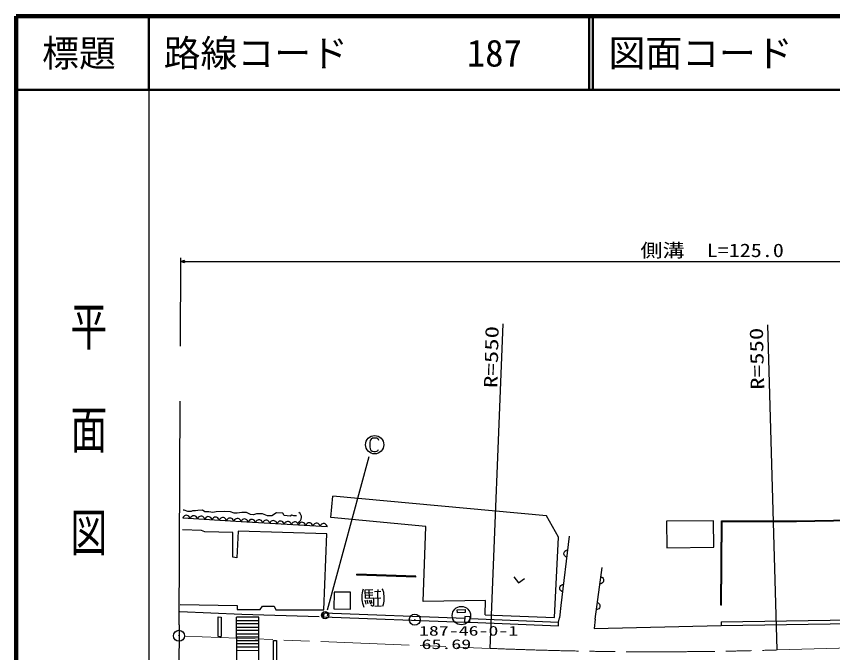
# Model space of a CAD drawing. Units: millimetres, scale not verified. Extents: x 40000 to 680000, y 20000 to 380000.
# Drawn here: x 40000 to 150806, y 293562 to 380000 of the extents above; entities that cross this region are included whole.
import ezdxf
from ezdxf.enums import TextEntityAlignment as Align

# ---------------------------------------------------------------- set-up
doc = ezdxf.new("R2010")
doc.units = ezdxf.units.MM
doc.header["$LTSCALE"] = 1000
doc.linetypes.add('CHAIN', pattern=[18.5, 12, -1.5, 3.5, -1.5])
for name, color, linetype, lineweight in [('M-BGD', 7, 'Continuous', 25), ('M-BMK', 2, 'CHAIN', 13), ('M-TTL', 2, 'Continuous', 140), ('M-TTL-BAND', 7, 'Continuous', 25), ('M-TTL-LINE', 7, 'Continuous', 50)]:
    doc.layers.add(name, color=color, linetype=linetype, lineweight=lineweight)
doc.layers.add('M-BMK-SRVR', color=3, linetype='Continuous')
doc.layers.add('M-TTL-TXT', color=7, linetype='Continuous')
doc.styles.add('@ＭＳ ゴシック', font='')
doc.styles.add('ＭＳ ゴシック', font='')
doc.styles.get('@ＭＳ ゴシック').set_extended_font_data('@MS Gothic')
doc.styles.get('ＭＳ ゴシック').set_extended_font_data('MS Gothic')

# ---------------------------------------------------------------- blocks, each defined once
blk = doc.blocks.new('BUHIN1')
at = {"color": 7, "linetype": 'Continuous', "lineweight": 25}
for radius in [746, 22.5]:
    blk.add_circle((0, 0), radius, dxfattribs=at)
blk = doc.blocks.new('BUHIN2')
at = {"color": 3, "linetype": 'Continuous', "lineweight": 25}
for radius in [746, 22.5]:
    blk.add_circle((0, 0), radius, dxfattribs=at)
blk = doc.blocks.new('BUHIN22')
at = {"color": 7, "linetype": 'Continuous', "lineweight": 25}
blk.add_lwpolyline([(440, 237), (460, 116), (453, 2), (421, -140), (353, -245), (266, -331), (129, -404), (9, -429), (-116, -428), (-254, -378), (-353, -320), (-440, -237)], dxfattribs=at)
blk = doc.blocks.new('BUHIN23')
at = {"color": 7, "linetype": 'Continuous', "lineweight": 25}
blk.add_lwpolyline([(-446, -226), (-462, -106), (-453, 8), (-418, 149), (-347, 253), (-258, 337), (-120, 407), (1, 429), (126, 426), (263, 372), (360, 312), (446, 226)], dxfattribs=at)
blk = doc.blocks.new('BUHIN38')
at = {"color": 7, "linetype": 'Continuous', "lineweight": 25}
blk.add_lwpolyline([(-98, 309), (-149, 315), (-197, 302), (-244, 274), (-286, 231), (-334, 146), (-359, 72), (-351, -25), (-313, -101), (-236, -168), (-23, -289), (78, -323), (151, -321), (232, -284), (294, -216), (341, -133), (370, -67), (369, -23), (358, 24), (335, 54)], dxfattribs=at)
blk.add_circle((0, 0), 498, dxfattribs=at)
blk = doc.blocks.new('BUHIN95')
at = {"color": 7, "linetype": 'Continuous', "lineweight": 25}
blk.add_lwpolyline([(-257, 422), (-335, 331), (-386, 231), (-429, 92), (-423, -32), (-394, -151), (-315, -281), (-223, -361), (-115, -423), (28, -449), (139, -448), (257, -422)], dxfattribs=at)
blk = doc.blocks.new('BUHIN96')
at = {"color": 7, "linetype": 'Continuous', "lineweight": 25}
blk.add_lwpolyline([(-256, 416), (-332, 326), (-383, 226), (-424, 89), (-418, -33), (-389, -150), (-310, -279), (-219, -358), (-112, -419), (29, -444), (139, -442), (256, -416)], dxfattribs=at)
blk = doc.blocks.new('BUHIN549')
at = {"color": 7, "linetype": 'Continuous', "lineweight": 25}
blk.add_lwpolyline([(23, -830), (314, 160), (-658, 507)], dxfattribs=at)
blk = doc.blocks.new('BUHIN1276')
at = {"color": 7, "linetype": 'Continuous', "lineweight": 25}
for points in [[(0, 0), (-184, 481), (-389, 338)], [(-59, 84), (-340, 334), (-197, 434)], [(-87, 125), (-314, 330), (-201, 408)], [(-117, 167), (-288, 325), (-206, 382)], [(-145, 208), (-262, 320), (-211, 356)]]:
    blk.add_lwpolyline(points, close=True, dxfattribs=at)
for points in [[(-29, 42), (-366, 339), (-192, 461), (-30, 43)], [(-225, 323), (-175, 250), (-236, 316), (-215, 330), (-175, 250)]]:
    blk.add_lwpolyline(points, dxfattribs=at)
blk = doc.blocks.new('BUHIN1282')
at = {"color": 7, "linetype": 'Continuous', "lineweight": 25}
blk.add_lwpolyline([(-802, 111), (-870, 2), (-892, -120), (-880, -257), (-829, -396), (-689, -596), (-548, -733), (-320, -818), (-109, -816), (125, -713), (627, -363), (813, -171), (888, -5), (892, 219), (804, 432), (668, 627), (549, 764), (449, 809), (332, 834), (239, 815)], dxfattribs=at)
blk.add_circle((0, 0), 1244, dxfattribs=at)

msp = doc.modelspace()

# ---------------------------------------------------------------- linework, layer by layer
at = {"layer": 'M-BGD'}
for p, q in [((62280, 335184), (62339, 347177)), ((62337, 346688), (190071, 346688)), ((104301, 294145), (106081, 338215)), ((143289, 293930), (141993, 338096)), ((62091, 297323), (62243, 327716)), ((82219, 299379), (87911, 320209)), ((82710, 311914), (82983, 314836)), ((111978, 312130), (82983, 314836)), ((62796, 312934), (62648, 312933)), ((63297, 312726), (62796, 312934)), ((63715, 312727), (63297, 312726)), ((63923, 312811), (63715, 312727)), ((64340, 312812), (63923, 312811)), ((64633, 312855), (64340, 312812)), ((65259, 312898), (64633, 312855)), ((65593, 312690), (65259, 312898)), ((66136, 312692), (65593, 312690)), ((66678, 312610), (66136, 312692)), ((67137, 312694), (66678, 312610)), ((68264, 312739), (67137, 312694)), ((69057, 312699), (68264, 312739)), ((69559, 312533), (69057, 312699)), ((69976, 312534), (69559, 312533)), ((70602, 312620), (69976, 312534)), ((71228, 312621), (70602, 312620)), ((71771, 312330), (71228, 312621)), ((75318, 312548), (74693, 312129)), ((76195, 312509), (75318, 312548)), ((76363, 312217), (76195, 312509)), ((70504, 311342), (62611, 311836)), ((72189, 312290), (71771, 312330)), ((72606, 312416), (72189, 312290)), ((73399, 312418), (72606, 312416)), ((74109, 312169), (73399, 312418)), ((74693, 312129), (74109, 312169)), ((77156, 312094), (76363, 312217)), ((77406, 312261), (77156, 312094)), ((77657, 312137), (77406, 312261)), ((78033, 312138), (77657, 312137)), ((95600, 310711), (82710, 311914)), ((113603, 309267), (111978, 312130)), ((134624, 311488), (128257, 311405)), ((128257, 311405), (128304, 307818)), ((134671, 307901), (134624, 311488)), ((135629, 300021), (135715, 311492)), ((135715, 311492), (145910, 311461)), ((135729, 300020), (135815, 311391)), ((135815, 311391), (145911, 311361)), ((145910, 311461), (153966, 311624)), ((145911, 311361), (153968, 311524)), ((82202, 310654), (70504, 311342)), ((95213, 300512), (95600, 310711)), ((65141, 310174), (62557, 310234)), ((65584, 309967), (65141, 310174)), ((69388, 309898), (65584, 309967)), ((69396, 306516), (69388, 309898)), ((70090, 310056), (69943, 306465)), ((82165, 309723), (70090, 310056)), ((81749, 299391), (82165, 309723)), ((113036, 298334), (113603, 309267)), ((115017, 309369), (113919, 299990)), ((128304, 307818), (134671, 307901)), ((69943, 306465), (69396, 306516)), ((118549, 298134), (119535, 305149)), ((86230, 304095), (86236, 304245)), ((94233, 303799), (86230, 304095)), ((94239, 303948), (86236, 304245)), ((94233, 303799), (94239, 303948)), ((83152, 301763), (83106, 299525)), ((85338, 301768), (83152, 301763)), ((85344, 299479), (85338, 301768)), ((87322, 301696), (88372, 301729)), ((87866, 302065), (87900, 300986)), ((88600, 301871), (89484, 301899)), ((89049, 302155), (89057, 301885)), ((89120, 299906), (89057, 301878)), ((87309, 300675), (87460, 300169)), ((88376, 301361), (87341, 301329)), ((87752, 300193), (87609, 300684)), ((87902, 300693), (88060, 300203)), ((88322, 300226), (88172, 300702)), ((89484, 300946), (88667, 300920)), ((103691, 300670), (95213, 300512)), ((103633, 298689), (103691, 300670)), ((62219, 300119), (69958, 299960)), ((69958, 299960), (69959, 299413)), ((69959, 299413), (73108, 299421)), ((73108, 299421), (73393, 299890)), ((73393, 299890), (74980, 299894)), ((74980, 299894), (75215, 299401)), ((75215, 299401), (81749, 299391)), ((83106, 299525), (85344, 299479)), ((88640, 299884), (89547, 299912)), ((113919, 299990), (113708, 298287)), ((135729, 300020), (135629, 300021)), ((62187, 299162), (70593, 298815)), ((67408, 295772), (67396, 298428)), ((67396, 298428), (67796, 298408)), ((67796, 298408), (67808, 295752)), ((72896, 298384), (69896, 298378)), ((69922, 292528), (69896, 298378)), ((70593, 298815), (81110, 298485)), ((72922, 292534), (72896, 298384)), ((81735, 298961), (81715, 298421)), ((81715, 298421), (100851, 297716)), ((81735, 298961), (100871, 298255)), ((100878, 298465), (100851, 297716)), ((101590, 298439), (100878, 298465)), ((101562, 297690), (101590, 298439)), ((101582, 298189), (113591, 297726)), ((103633, 298689), (113036, 298334)), ((113591, 297726), (113708, 298287)), ((118549, 298134), (118432, 296869)), ((135673, 297742), (169307, 298302)), ((62091, 297323), (61787, 260171)), ((69898, 297928), (72898, 297934)), ((72900, 297484), (69900, 297478)), ((69902, 297028), (72902, 297034)), ((100851, 297716), (101562, 297690)), ((101562, 297690), (113572, 297227)), ((113572, 297227), (113591, 297726)), ((118432, 296869), (135681, 297242)), ((135673, 297742), (135681, 297242)), ((135681, 297242), (169315, 297802)), ((72904, 296584), (69904, 296578)), ((69906, 296128), (72906, 296134)), ((67408, 295772), (67808, 295752)), ((72908, 295684), (69908, 295678)), ((69910, 295228), (72910, 295234)), ((72912, 294784), (69912, 294778)), ((74901, 295204), (75301, 295225)), ((74911, 292442), (74901, 295204)), ((75301, 295225), (75311, 292442)), ((72914, 294334), (69914, 294328)), ((69915, 293878), (72915, 293884))]:
    msp.add_line(p, q, dxfattribs=at)
for points in [[(87090, 302168), (87000, 301911), (86947, 301706), (86910, 301435), (86904, 301142), (86916, 300767), (86955, 300491), (87000, 300267), (87083, 300007), (87166, 299762)], [(88390, 302089), (87311, 302055), (87345, 300968), (88470, 301004), (88499, 300074), (88472, 299968), (88429, 299900), (88355, 299875), (88119, 299995)], [(89623, 302248), (89734, 302064), (89818, 301804), (89856, 301543), (89880, 301243), (89892, 300869), (89879, 300576), (89834, 300334), (89773, 300115), (89699, 299842)]]:
    msp.add_lwpolyline(points, dxfattribs=at)
msp.add_lwpolyline([(99855, 299404), (100924, 299428), (100933, 299003), (99865, 298979)], close=True, dxfattribs=at)
msp.add_circle((100411, 298604), 1244, dxfattribs=at)
msp.add_arc((77981, 311949), 744, 292.41852, 60.72076, dxfattribs=at)
at = {"layer": 'M-BMK'}
for p, q in [((62825, 295820), (104301, 294145)), ((143289, 293930), (180593, 295025))]:
    msp.add_line(p, q, dxfattribs=at)
msp.add_arc((126824, 843684), 550000, 267.65312, 271.71555, dxfattribs=at)
at = {"layer": 'M-TTL'}
for p, q in [((40000, 380000), (40000, 20000)), ((680000, 380000), (40000, 380000))]:
    msp.add_line(p, q, dxfattribs=at)
at = {"layer": 'M-TTL-BAND'}
msp.add_line((58000, 370000), (58000, 20000), dxfattribs=at)
at = {"layer": 'M-TTL-LINE'}
for p, q in [((58000, 380000), (58000, 370000)), ((117750, 380000), (117750, 370000)), ((118250, 380000), (118250, 370000)), ((40000, 370000), (680000, 370000))]:
    msp.add_line(p, q, dxfattribs=at)

# ---------------------------------------------------------------- block references
at = {"layer": 'M-BGD', "rotation": 235.07012}
for name, p in [('BUHIN1276', (62337, 346688)), ('BUHIN1282', (88638, 321811)), ('BUHIN95', (63104, 311806)), ('BUHIN95', (64091, 311744)), ('BUHIN95', (65078, 311682)), ('BUHIN95', (66064, 311620)), ('BUHIN95', (67051, 311558)), ('BUHIN95', (68038, 311496)), ('BUHIN95', (69024, 311434)), ('BUHIN95', (70011, 311372)), ('BUHIN96', (70992, 311313)), ('BUHIN96', (71967, 311256)), ('BUHIN96', (72941, 311198)), ('BUHIN96', (73916, 311141)), ('BUHIN96', (74891, 311084)), ('BUHIN96', (75866, 311026)), ('BUHIN96', (76841, 310969)), ('BUHIN96', (77815, 310912)), ('BUHIN96', (78790, 310854)), ('BUHIN96', (79765, 310797)), ('BUHIN96', (80740, 310740)), ('BUHIN96', (81715, 310682)), ('BUHIN22', (114743, 307024)), ('BUHIN549', (108202, 303401)), ('BUHIN23', (119289, 303395)), ('BUHIN22', (114194, 302335)), ('BUHIN23', (118796, 299887)), ('BUHIN38', (81907, 298655)), ('BUHIN1', (62076, 295853))]:
    msp.add_blockref(name, p, dxfattribs=at)
at = {"layer": 'M-BMK-SRVR', "rotation": 235.07012}
msp.add_blockref('BUHIN2', (94087, 298041), dxfattribs=at)

# ---------------------------------------------------------------- texts
at = {"layer": 'M-BGD', "style": 'ＭＳ ゴシック', "width": 1.2}
msp.add_text('側溝\u3000L=125.0', height=1833, dxfattribs=at).set_placement((124705, 346748), align=Align.BOTTOM_LEFT)
at = {"layer": 'M-BGD', "style": 'ＭＳ ゴシック', "width": 1.35}
for rotation, p in [(88.7, (105841, 329488)), (91.3, (142074, 329320))]:
    msp.add_text('R=550', height=1833, rotation=rotation, dxfattribs=at).set_placement(p, align=Align.BOTTOM_LEFT)
at = {"layer": 'M-BMK-SRVR', "style": 'ＭＳ ゴシック', "width": 1.5}
for s, p in [('187-46-0-1', (94654, 295480)), ('65.69', (95006, 293659))]:
    msp.add_text(s, height=1320, dxfattribs=at).set_placement(p, align=Align.BOTTOM_LEFT)
at = {"layer": 'M-TTL-BAND', "style": '@ＭＳ ゴシック', "width": 1.4}
msp.add_text('平  面  図', height=3666, rotation=270, dxfattribs=at).set_placement((49777, 306475), align=Align.MIDDLE_RIGHT)
at = {"layer": 'M-TTL-TXT', "style": 'ＭＳ ゴシック'}
msp.add_text('標題', height=3666, dxfattribs=at).set_placement((48500, 375000), align=Align.MIDDLE_CENTER)
for s, p in [('路線コード', (60000, 375000)), ('187', (101142, 375000)), ('図面コード', (120380, 375000))]:
    msp.add_text(s, height=3666, dxfattribs=at).set_placement(p, align=Align.MIDDLE_LEFT)

doc.saveas('drawing.dxf')
